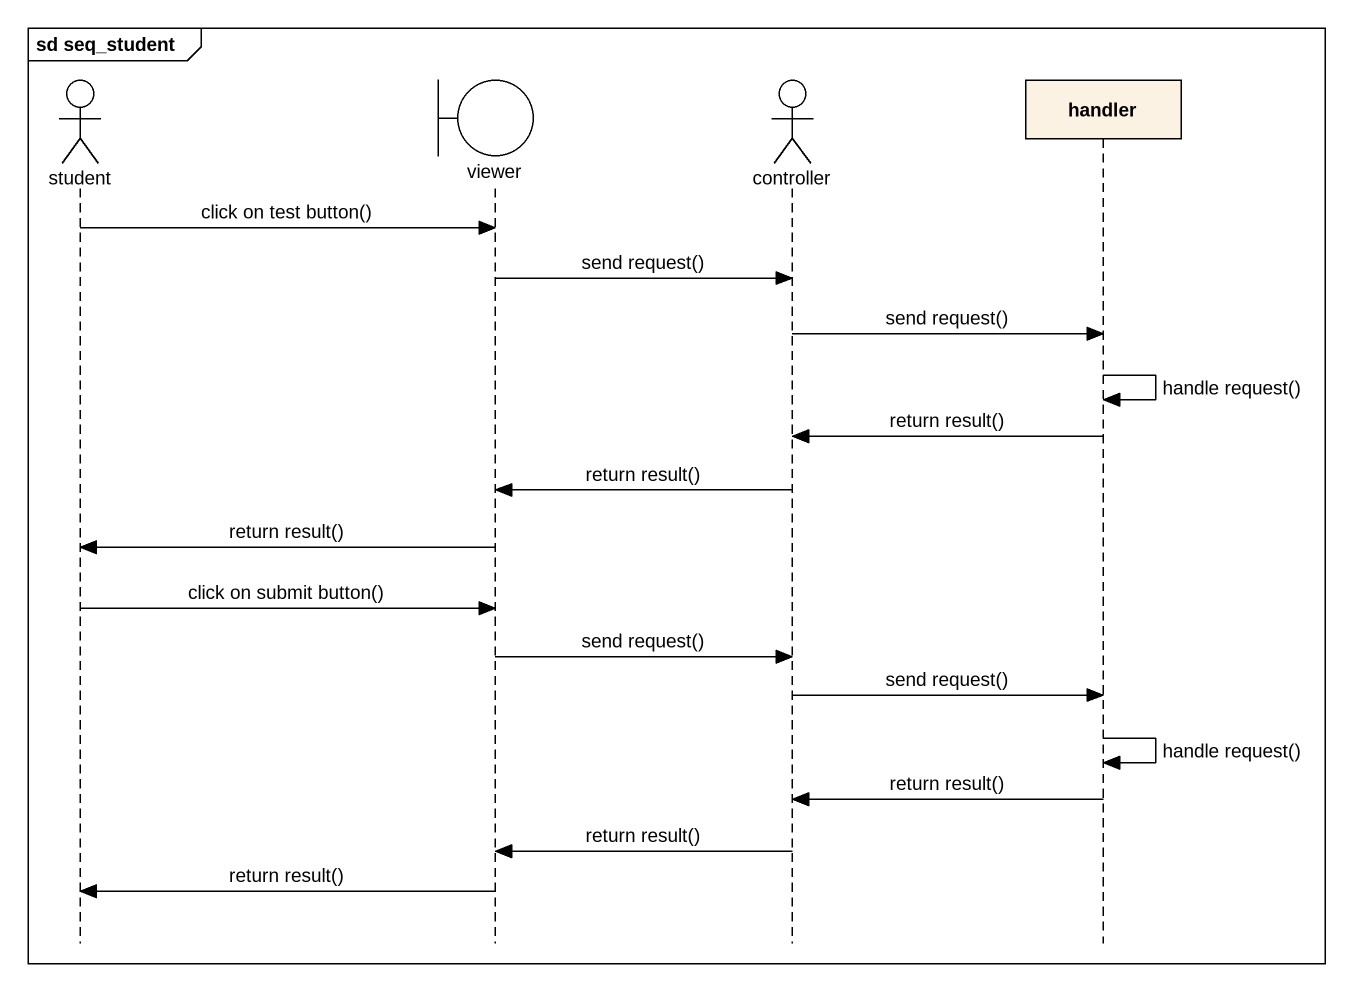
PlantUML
@startuml
mainframe sd seq_student
hide footbox
actor student
boundary viewer
actor controller
participant handler

student -> viewer : click on test button()
viewer -> controller : send request()
controller -> handler : send request()
handler -> handler : handle request()
handler -> controller : return result()
controller -> viewer : return result()
viewer -> student : return result()
student -> viewer : click on submit button()
viewer -> controller : send request()
controller -> handler : send request()
handler -> handler : handle request()
handler -> controller : return result()
controller -> viewer : return result()
viewer -> student : return result()
@enduml
